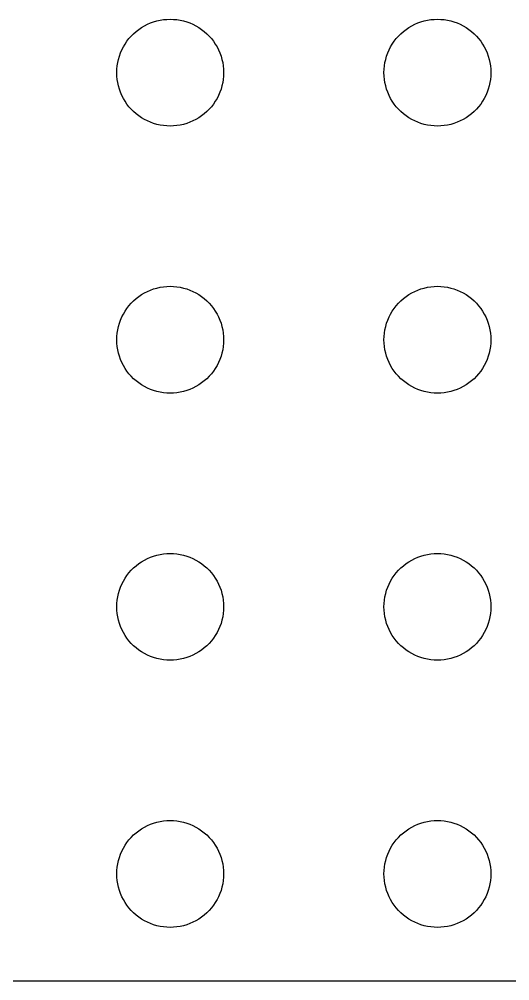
# Model space of a CAD drawing. Header units: metres. Extents: x -111 to 111, y -111 to 111.
# Drawn here: x -83.5 to -55.9, y -111 to -57 of the extents above; entities that cross this region are included whole.
import ezdxf

# ---------------------------------------------------------------- set-up
doc = ezdxf.new("R2010")
doc.units = ezdxf.units.M

msp = doc.modelspace()

# ---------------------------------------------------------------- linework, layer by layer
for p, q in [((-76.2773, -57.2855), (-76.1044, -57.2107)), ((-76.1044, -57.2107), (-75.927, -57.1468)), ((-75.927, -57.1468), (-75.7461, -57.0942)), ((-75.7461, -57.0942), (-75.5621, -57.0531)), ((-75.5621, -57.0531), (-75.376, -57.0237)), ((-75.376, -57.0237), (-75.1884, -57.0059)), ((-75.1884, -57.0059), (-75, -57)), ((-75, -57), (-74.8116, -57.0059)), ((-74.8116, -57.0059), (-74.624, -57.0237)), ((-74.624, -57.0237), (-74.4379, -57.0531)), ((-74.4379, -57.0531), (-74.2539, -57.0942)), ((-74.2539, -57.0942), (-74.073, -57.1468)), ((-74.073, -57.1468), (-73.8956, -57.2107)), ((-73.8956, -57.2107), (-73.7227, -57.2855)), ((-61.2773, -57.2855), (-61.1044, -57.2107)), ((-61.1044, -57.2107), (-60.927, -57.1468)), ((-60.927, -57.1468), (-60.7461, -57.0942)), ((-60.7461, -57.0942), (-60.5621, -57.0531)), ((-60.5621, -57.0531), (-60.376, -57.0237)), ((-60.376, -57.0237), (-60.1884, -57.0059)), ((-60.1884, -57.0059), (-60, -57)), ((-60, -57), (-59.8116, -57.0059)), ((-59.8116, -57.0059), (-59.624, -57.0237)), ((-59.624, -57.0237), (-59.4379, -57.0531)), ((-59.4379, -57.0531), (-59.2539, -57.0942)), ((-59.2539, -57.0942), (-59.0729, -57.1468)), ((-59.0729, -57.1468), (-58.8956, -57.2107)), ((-58.8956, -57.2107), (-58.7227, -57.2855)), ((-77.0536, -57.8131), (-76.9123, -57.6885)), ((-76.9123, -57.6885), (-76.7634, -57.5729)), ((-76.7634, -57.5729), (-76.6075, -57.467)), ((-76.6075, -57.467), (-76.4453, -57.3711)), ((-76.4453, -57.3711), (-76.2773, -57.2855)), ((-73.7227, -57.2855), (-73.5547, -57.3711)), ((-73.5547, -57.3711), (-73.3925, -57.467)), ((-73.3925, -57.467), (-73.2366, -57.5729)), ((-73.2366, -57.5729), (-73.0877, -57.6885)), ((-73.0877, -57.6885), (-72.9464, -57.8131)), ((-62.0536, -57.8131), (-61.9123, -57.6885)), ((-61.9123, -57.6885), (-61.7634, -57.5729)), ((-61.7634, -57.5729), (-61.6075, -57.467)), ((-61.6075, -57.467), (-61.4453, -57.3711)), ((-61.4453, -57.3711), (-61.2773, -57.2855)), ((-58.7227, -57.2855), (-58.5547, -57.3711)), ((-58.5547, -57.3711), (-58.3925, -57.467)), ((-58.3925, -57.467), (-58.2366, -57.5729)), ((-58.2366, -57.5729), (-58.0877, -57.6885)), ((-58.0877, -57.6885), (-57.9464, -57.8131)), ((-77.533, -58.3925), (-77.427, -58.2366)), ((-77.427, -58.2366), (-77.3115, -58.0877)), ((-77.3115, -58.0877), (-77.1869, -57.9464)), ((-77.1869, -57.9464), (-77.0536, -57.8131)), ((-72.9464, -57.8131), (-72.8131, -57.9464)), ((-72.8131, -57.9464), (-72.6885, -58.0877)), ((-72.6885, -58.0877), (-72.573, -58.2366)), ((-72.573, -58.2366), (-72.467, -58.3925)), ((-62.533, -58.3925), (-62.427, -58.2366)), ((-62.427, -58.2366), (-62.3115, -58.0877)), ((-62.3115, -58.0877), (-62.1869, -57.9464)), ((-62.1869, -57.9464), (-62.0536, -57.8131)), ((-57.9464, -57.8131), (-57.8131, -57.9464)), ((-57.8131, -57.9464), (-57.6885, -58.0877)), ((-57.6885, -58.0877), (-57.5729, -58.2366)), ((-57.5729, -58.2366), (-57.467, -58.3925)), ((-77.7893, -58.8956), (-77.7145, -58.7227)), ((-77.7145, -58.7227), (-77.6289, -58.5547)), ((-77.6289, -58.5547), (-77.533, -58.3925)), ((-72.467, -58.3925), (-72.3711, -58.5547)), ((-72.3711, -58.5547), (-72.2855, -58.7227)), ((-72.2855, -58.7227), (-72.2107, -58.8956)), ((-62.7893, -58.8956), (-62.7145, -58.7227)), ((-62.7145, -58.7227), (-62.6289, -58.5547)), ((-62.6289, -58.5547), (-62.533, -58.3925)), ((-57.467, -58.3925), (-57.3711, -58.5547)), ((-57.3711, -58.5547), (-57.2855, -58.7227)), ((-57.2855, -58.7227), (-57.2107, -58.8956)), ((-77.9469, -59.4379), (-77.9057, -59.2539)), ((-77.9057, -59.2539), (-77.8532, -59.0729)), ((-77.8532, -59.0729), (-77.7893, -58.8956)), ((-72.2107, -58.8956), (-72.1468, -59.0729)), ((-72.1468, -59.0729), (-72.0943, -59.2539)), ((-72.0943, -59.2539), (-72.0531, -59.4379)), ((-62.9469, -59.4379), (-62.9057, -59.2539)), ((-62.9057, -59.2539), (-62.8532, -59.0729)), ((-62.8532, -59.0729), (-62.7893, -58.8956)), ((-57.2107, -58.8956), (-57.1468, -59.0729)), ((-57.1468, -59.0729), (-57.0942, -59.2539)), ((-57.0942, -59.2539), (-57.0531, -59.4379)), ((-78, -60), (-77.9941, -59.8116)), ((-77.9941, -59.8116), (-77.9763, -59.624)), ((-77.9763, -59.624), (-77.9469, -59.4379)), ((-72.0531, -59.4379), (-72.0237, -59.624)), ((-72.0237, -59.624), (-72.0059, -59.8116)), ((-72.0059, -59.8116), (-72, -60)), ((-63, -60), (-62.9941, -59.8116)), ((-62.9941, -59.8116), (-62.9763, -59.624)), ((-62.9763, -59.624), (-62.9469, -59.4379)), ((-57.0531, -59.4379), (-57.0237, -59.624)), ((-57.0237, -59.624), (-57.0059, -59.8116)), ((-57.0059, -59.8116), (-57, -60)), ((-77.9941, -60.1884), (-78, -60)), ((-77.9763, -60.376), (-77.9941, -60.1884)), ((-77.9469, -60.5621), (-77.9763, -60.376)), ((-72.0237, -60.376), (-72.0531, -60.5621)), ((-72.0059, -60.1884), (-72.0237, -60.376)), ((-72, -60), (-72.0059, -60.1884)), ((-62.9941, -60.1884), (-63, -60)), ((-62.9763, -60.376), (-62.9941, -60.1884)), ((-62.9469, -60.5621), (-62.9763, -60.376)), ((-57.0237, -60.376), (-57.0531, -60.5621)), ((-57.0059, -60.1884), (-57.0237, -60.376)), ((-57, -60), (-57.0059, -60.1884)), ((-77.9057, -60.7461), (-77.9469, -60.5621)), ((-77.8532, -60.927), (-77.9057, -60.7461)), ((-77.7893, -61.1044), (-77.8532, -60.927)), ((-72.1468, -60.927), (-72.2107, -61.1044)), ((-72.0943, -60.7461), (-72.1468, -60.927)), ((-72.0531, -60.5621), (-72.0943, -60.7461)), ((-62.9057, -60.7461), (-62.9469, -60.5621)), ((-62.8532, -60.927), (-62.9057, -60.7461)), ((-62.7893, -61.1044), (-62.8532, -60.927)), ((-57.1468, -60.927), (-57.2107, -61.1044)), ((-57.0942, -60.7461), (-57.1468, -60.927)), ((-57.0531, -60.5621), (-57.0942, -60.7461)), ((-77.7145, -61.2773), (-77.7893, -61.1044)), ((-77.6289, -61.4453), (-77.7145, -61.2773)), ((-77.533, -61.6075), (-77.6289, -61.4453)), ((-72.3711, -61.4453), (-72.467, -61.6075)), ((-72.2855, -61.2773), (-72.3711, -61.4453)), ((-72.2107, -61.1044), (-72.2855, -61.2773)), ((-62.7145, -61.2773), (-62.7893, -61.1044)), ((-62.6289, -61.4453), (-62.7145, -61.2773)), ((-62.533, -61.6075), (-62.6289, -61.4453)), ((-57.3711, -61.4453), (-57.467, -61.6075)), ((-57.2855, -61.2773), (-57.3711, -61.4453)), ((-57.2107, -61.1044), (-57.2855, -61.2773)), ((-77.427, -61.7634), (-77.533, -61.6075)), ((-77.3115, -61.9123), (-77.427, -61.7634)), ((-77.1869, -62.0536), (-77.3115, -61.9123)), ((-77.0536, -62.1869), (-77.1869, -62.0536)), ((-72.8131, -62.0536), (-72.9464, -62.1869)), ((-72.6885, -61.9123), (-72.8131, -62.0536)), ((-72.573, -61.7634), (-72.6885, -61.9123)), ((-72.467, -61.6075), (-72.573, -61.7634)), ((-62.427, -61.7634), (-62.533, -61.6075)), ((-62.3115, -61.9123), (-62.427, -61.7634)), ((-62.1869, -62.0536), (-62.3115, -61.9123)), ((-62.0536, -62.1869), (-62.1869, -62.0536)), ((-57.8131, -62.0536), (-57.9464, -62.1869)), ((-57.6885, -61.9123), (-57.8131, -62.0536)), ((-57.5729, -61.7634), (-57.6885, -61.9123)), ((-57.467, -61.6075), (-57.5729, -61.7634)), ((-76.9123, -62.3115), (-77.0536, -62.1869)), ((-76.7634, -62.427), (-76.9123, -62.3115)), ((-76.6075, -62.533), (-76.7634, -62.427)), ((-76.4453, -62.6289), (-76.6075, -62.533)), ((-76.2773, -62.7145), (-76.4453, -62.6289)), ((-73.5547, -62.6289), (-73.7227, -62.7145)), ((-73.3925, -62.533), (-73.5547, -62.6289)), ((-73.2366, -62.427), (-73.3925, -62.533)), ((-73.0877, -62.3115), (-73.2366, -62.427)), ((-72.9464, -62.1869), (-73.0877, -62.3115)), ((-61.9123, -62.3115), (-62.0536, -62.1869)), ((-61.7634, -62.427), (-61.9123, -62.3115)), ((-61.6075, -62.533), (-61.7634, -62.427)), ((-61.4453, -62.6289), (-61.6075, -62.533)), ((-61.2773, -62.7145), (-61.4453, -62.6289)), ((-58.5547, -62.6289), (-58.7227, -62.7145)), ((-58.3925, -62.533), (-58.5547, -62.6289)), ((-58.2366, -62.427), (-58.3925, -62.533)), ((-58.0877, -62.3115), (-58.2366, -62.427)), ((-57.9464, -62.1869), (-58.0877, -62.3115)), ((-76.1044, -62.7893), (-76.2773, -62.7145)), ((-75.927, -62.8532), (-76.1044, -62.7893)), ((-75.7461, -62.9057), (-75.927, -62.8532)), ((-75.5621, -62.9469), (-75.7461, -62.9057)), ((-75.376, -62.9763), (-75.5621, -62.9469)), ((-75.1884, -62.9941), (-75.376, -62.9763)), ((-75, -63), (-75.1884, -62.9941)), ((-74.8116, -62.9941), (-75, -63)), ((-74.624, -62.9763), (-74.8116, -62.9941)), ((-74.4379, -62.9469), (-74.624, -62.9763)), ((-74.2539, -62.9057), (-74.4379, -62.9469)), ((-74.073, -62.8532), (-74.2539, -62.9057)), ((-73.8956, -62.7893), (-74.073, -62.8532)), ((-73.7227, -62.7145), (-73.8956, -62.7893)), ((-61.1044, -62.7893), (-61.2773, -62.7145)), ((-60.927, -62.8532), (-61.1044, -62.7893)), ((-60.7461, -62.9057), (-60.927, -62.8532)), ((-60.5621, -62.9469), (-60.7461, -62.9057)), ((-60.376, -62.9763), (-60.5621, -62.9469)), ((-60.1884, -62.9941), (-60.376, -62.9763)), ((-60, -63), (-60.1884, -62.9941)), ((-59.8116, -62.9941), (-60, -63)), ((-59.624, -62.9763), (-59.8116, -62.9941)), ((-59.4379, -62.9469), (-59.624, -62.9763)), ((-59.2539, -62.9057), (-59.4379, -62.9469)), ((-59.0729, -62.8532), (-59.2539, -62.9057)), ((-58.8956, -62.7893), (-59.0729, -62.8532)), ((-58.7227, -62.7145), (-58.8956, -62.7893)), ((-76.4453, -72.3711), (-76.2773, -72.2855)), ((-76.2773, -72.2855), (-76.1044, -72.2107)), ((-76.1044, -72.2107), (-75.927, -72.1468)), ((-75.927, -72.1468), (-75.7461, -72.0943)), ((-75.7461, -72.0943), (-75.5621, -72.0531)), ((-75.5621, -72.0531), (-75.376, -72.0237)), ((-75.376, -72.0237), (-75.1884, -72.0059)), ((-75.1884, -72.0059), (-75, -72)), ((-75, -72), (-74.8116, -72.0059)), ((-74.8116, -72.0059), (-74.624, -72.0237)), ((-74.624, -72.0237), (-74.4379, -72.0531)), ((-74.4379, -72.0531), (-74.2539, -72.0943)), ((-74.2539, -72.0943), (-74.073, -72.1468)), ((-74.073, -72.1468), (-73.8956, -72.2107)), ((-73.8956, -72.2107), (-73.7227, -72.2855)), ((-73.7227, -72.2855), (-73.5547, -72.3711)), ((-61.4453, -72.3711), (-61.2773, -72.2855)), ((-61.2773, -72.2855), (-61.1044, -72.2107)), ((-61.1044, -72.2107), (-60.927, -72.1468)), ((-60.927, -72.1468), (-60.7461, -72.0943)), ((-60.7461, -72.0943), (-60.5621, -72.0531)), ((-60.5621, -72.0531), (-60.376, -72.0237)), ((-60.376, -72.0237), (-60.1884, -72.0059)), ((-60.1884, -72.0059), (-60, -72)), ((-60, -72), (-59.8116, -72.0059)), ((-59.8116, -72.0059), (-59.624, -72.0237)), ((-59.624, -72.0237), (-59.4379, -72.0531)), ((-59.4379, -72.0531), (-59.2539, -72.0943)), ((-59.2539, -72.0943), (-59.0729, -72.1468)), ((-59.0729, -72.1468), (-58.8956, -72.2107)), ((-58.8956, -72.2107), (-58.7227, -72.2855)), ((-58.7227, -72.2855), (-58.5547, -72.3711)), ((-77.1869, -72.9464), (-77.0536, -72.8131)), ((-77.0536, -72.8131), (-76.9123, -72.6885)), ((-76.9123, -72.6885), (-76.7634, -72.573)), ((-76.7634, -72.573), (-76.6075, -72.467)), ((-76.6075, -72.467), (-76.4453, -72.3711)), ((-73.5547, -72.3711), (-73.3925, -72.467)), ((-73.3925, -72.467), (-73.2366, -72.573)), ((-73.2366, -72.573), (-73.0877, -72.6885)), ((-73.0877, -72.6885), (-72.9464, -72.8131)), ((-72.9464, -72.8131), (-72.8131, -72.9464)), ((-62.1869, -72.9464), (-62.0536, -72.8131)), ((-62.0536, -72.8131), (-61.9123, -72.6885)), ((-61.9123, -72.6885), (-61.7634, -72.573)), ((-61.7634, -72.573), (-61.6075, -72.467)), ((-61.6075, -72.467), (-61.4453, -72.3711)), ((-58.5547, -72.3711), (-58.3925, -72.467)), ((-58.3925, -72.467), (-58.2366, -72.573)), ((-58.2366, -72.573), (-58.0877, -72.6885)), ((-58.0877, -72.6885), (-57.9464, -72.8131)), ((-57.9464, -72.8131), (-57.8131, -72.9464)), ((-77.6289, -73.5547), (-77.533, -73.3925)), ((-77.533, -73.3925), (-77.427, -73.2366)), ((-77.427, -73.2366), (-77.3115, -73.0877)), ((-77.3115, -73.0877), (-77.1869, -72.9464)), ((-72.8131, -72.9464), (-72.6885, -73.0877)), ((-72.6885, -73.0877), (-72.573, -73.2366)), ((-72.573, -73.2366), (-72.467, -73.3925)), ((-72.467, -73.3925), (-72.3711, -73.5547)), ((-62.6289, -73.5547), (-62.533, -73.3925)), ((-62.533, -73.3925), (-62.427, -73.2366)), ((-62.427, -73.2366), (-62.3115, -73.0877)), ((-62.3115, -73.0877), (-62.1869, -72.9464)), ((-57.8131, -72.9464), (-57.6885, -73.0877)), ((-57.6885, -73.0877), (-57.5729, -73.2366)), ((-57.5729, -73.2366), (-57.467, -73.3925)), ((-57.467, -73.3925), (-57.3711, -73.5547)), ((-77.8532, -74.073), (-77.7893, -73.8956)), ((-77.7893, -73.8956), (-77.7145, -73.7227)), ((-77.7145, -73.7227), (-77.6289, -73.5547)), ((-72.3711, -73.5547), (-72.2855, -73.7227)), ((-72.2855, -73.7227), (-72.2107, -73.8956)), ((-72.2107, -73.8956), (-72.1468, -74.073)), ((-62.8532, -74.073), (-62.7893, -73.8956)), ((-62.7893, -73.8956), (-62.7145, -73.7227)), ((-62.7145, -73.7227), (-62.6289, -73.5547)), ((-57.3711, -73.5547), (-57.2855, -73.7227)), ((-57.2855, -73.7227), (-57.2107, -73.8956)), ((-57.2107, -73.8956), (-57.1468, -74.073)), ((-77.9763, -74.624), (-77.9469, -74.4379)), ((-77.9469, -74.4379), (-77.9057, -74.2539)), ((-77.9057, -74.2539), (-77.8532, -74.073)), ((-72.1468, -74.073), (-72.0943, -74.2539)), ((-72.0943, -74.2539), (-72.0531, -74.4379)), ((-72.0531, -74.4379), (-72.0237, -74.624)), ((-62.9763, -74.624), (-62.9469, -74.4379)), ((-62.9469, -74.4379), (-62.9057, -74.2539)), ((-62.9057, -74.2539), (-62.8532, -74.073)), ((-57.1468, -74.073), (-57.0942, -74.2539)), ((-57.0942, -74.2539), (-57.0531, -74.4379)), ((-57.0531, -74.4379), (-57.0237, -74.624)), ((-78, -75), (-77.9941, -74.8116)), ((-77.9941, -75.1884), (-78, -75)), ((-77.9941, -74.8116), (-77.9763, -74.624)), ((-72.0237, -74.624), (-72.0059, -74.8116)), ((-72.0059, -74.8116), (-72, -75)), ((-72, -75), (-72.0059, -75.1884)), ((-63, -75), (-62.9941, -74.8116)), ((-62.9941, -75.1884), (-63, -75)), ((-62.9941, -74.8116), (-62.9763, -74.624)), ((-57.0237, -74.624), (-57.0059, -74.8116)), ((-57.0059, -74.8116), (-57, -75)), ((-57, -75), (-57.0059, -75.1884)), ((-77.9763, -75.376), (-77.9941, -75.1884)), ((-77.9469, -75.5621), (-77.9763, -75.376)), ((-77.9057, -75.7461), (-77.9469, -75.5621)), ((-72.0531, -75.5621), (-72.0943, -75.7461)), ((-72.0237, -75.376), (-72.0531, -75.5621)), ((-72.0059, -75.1884), (-72.0237, -75.376)), ((-62.9763, -75.376), (-62.9941, -75.1884)), ((-62.9469, -75.5621), (-62.9763, -75.376)), ((-62.9057, -75.7461), (-62.9469, -75.5621)), ((-57.0531, -75.5621), (-57.0942, -75.7461)), ((-57.0237, -75.376), (-57.0531, -75.5621)), ((-57.0059, -75.1884), (-57.0237, -75.376)), ((-77.8532, -75.927), (-77.9057, -75.7461)), ((-77.7893, -76.1044), (-77.8532, -75.927)), ((-77.7145, -76.2773), (-77.7893, -76.1044)), ((-72.2107, -76.1044), (-72.2855, -76.2773)), ((-72.1468, -75.927), (-72.2107, -76.1044)), ((-72.0943, -75.7461), (-72.1468, -75.927)), ((-62.8532, -75.927), (-62.9057, -75.7461)), ((-62.7893, -76.1044), (-62.8532, -75.927)), ((-62.7145, -76.2773), (-62.7893, -76.1044)), ((-57.2107, -76.1044), (-57.2855, -76.2773)), ((-57.1468, -75.927), (-57.2107, -76.1044)), ((-57.0942, -75.7461), (-57.1468, -75.927)), ((-77.6289, -76.4453), (-77.7145, -76.2773)), ((-77.533, -76.6075), (-77.6289, -76.4453)), ((-77.427, -76.7634), (-77.533, -76.6075)), ((-72.467, -76.6075), (-72.573, -76.7634)), ((-72.3711, -76.4453), (-72.467, -76.6075)), ((-72.2855, -76.2773), (-72.3711, -76.4453)), ((-62.6289, -76.4453), (-62.7145, -76.2773)), ((-62.533, -76.6075), (-62.6289, -76.4453)), ((-62.427, -76.7634), (-62.533, -76.6075)), ((-57.467, -76.6075), (-57.5729, -76.7634)), ((-57.3711, -76.4453), (-57.467, -76.6075)), ((-57.2855, -76.2773), (-57.3711, -76.4453)), ((-77.3115, -76.9123), (-77.427, -76.7634)), ((-77.1869, -77.0536), (-77.3115, -76.9123)), ((-77.0536, -77.1869), (-77.1869, -77.0536)), ((-76.9123, -77.3115), (-77.0536, -77.1869)), ((-72.9464, -77.1869), (-73.0877, -77.3115)), ((-72.8131, -77.0536), (-72.9464, -77.1869)), ((-72.6885, -76.9123), (-72.8131, -77.0536)), ((-72.573, -76.7634), (-72.6885, -76.9123)), ((-62.3115, -76.9123), (-62.427, -76.7634)), ((-62.1869, -77.0536), (-62.3115, -76.9123)), ((-62.0536, -77.1869), (-62.1869, -77.0536)), ((-61.9123, -77.3115), (-62.0536, -77.1869)), ((-57.9464, -77.1869), (-58.0877, -77.3115)), ((-57.8131, -77.0536), (-57.9464, -77.1869)), ((-57.6885, -76.9123), (-57.8131, -77.0536)), ((-57.5729, -76.7634), (-57.6885, -76.9123)), ((-76.7634, -77.427), (-76.9123, -77.3115)), ((-76.6075, -77.533), (-76.7634, -77.427)), ((-76.4453, -77.6289), (-76.6075, -77.533)), ((-76.2773, -77.7145), (-76.4453, -77.6289)), ((-76.1044, -77.7893), (-76.2773, -77.7145)), ((-73.7227, -77.7145), (-73.8956, -77.7893)), ((-73.5547, -77.6289), (-73.7227, -77.7145)), ((-73.3925, -77.533), (-73.5547, -77.6289)), ((-73.2366, -77.427), (-73.3925, -77.533)), ((-73.0877, -77.3115), (-73.2366, -77.427)), ((-61.7634, -77.427), (-61.9123, -77.3115)), ((-61.6075, -77.533), (-61.7634, -77.427)), ((-61.4453, -77.6289), (-61.6075, -77.533)), ((-61.2773, -77.7145), (-61.4453, -77.6289)), ((-61.1044, -77.7893), (-61.2773, -77.7145)), ((-58.7227, -77.7145), (-58.8956, -77.7893)), ((-58.5547, -77.6289), (-58.7227, -77.7145)), ((-58.3925, -77.533), (-58.5547, -77.6289)), ((-58.2366, -77.427), (-58.3925, -77.533)), ((-58.0877, -77.3115), (-58.2366, -77.427)), ((-75.927, -77.8532), (-76.1044, -77.7893)), ((-75.7461, -77.9057), (-75.927, -77.8532)), ((-75.5621, -77.9469), (-75.7461, -77.9057)), ((-75.376, -77.9763), (-75.5621, -77.9469)), ((-75.1884, -77.9941), (-75.376, -77.9763)), ((-75, -78), (-75.1884, -77.9941)), ((-74.8116, -77.9941), (-75, -78)), ((-74.624, -77.9763), (-74.8116, -77.9941)), ((-74.4379, -77.9469), (-74.624, -77.9763)), ((-74.2539, -77.9057), (-74.4379, -77.9469)), ((-74.073, -77.8532), (-74.2539, -77.9057)), ((-73.8956, -77.7893), (-74.073, -77.8532)), ((-60.927, -77.8532), (-61.1044, -77.7893)), ((-60.7461, -77.9057), (-60.927, -77.8532)), ((-60.5621, -77.9469), (-60.7461, -77.9057)), ((-60.376, -77.9763), (-60.5621, -77.9469)), ((-60.1884, -77.9941), (-60.376, -77.9763)), ((-60, -78), (-60.1884, -77.9941)), ((-59.8116, -77.9941), (-60, -78)), ((-59.624, -77.9763), (-59.8116, -77.9941)), ((-59.4379, -77.9469), (-59.624, -77.9763)), ((-59.2539, -77.9057), (-59.4379, -77.9469)), ((-59.0729, -77.8532), (-59.2539, -77.9057)), ((-58.8956, -77.7893), (-59.0729, -77.8532)), ((-76.7634, -87.573), (-76.6075, -87.467)), ((-76.6075, -87.467), (-76.4453, -87.3711)), ((-76.4453, -87.3711), (-76.2773, -87.2855)), ((-76.2773, -87.2855), (-76.1044, -87.2107)), ((-76.1044, -87.2107), (-75.927, -87.1468)), ((-75.927, -87.1468), (-75.7461, -87.0943)), ((-75.7461, -87.0943), (-75.5621, -87.0531)), ((-75.5621, -87.0531), (-75.376, -87.0237)), ((-75.376, -87.0237), (-75.1884, -87.0059)), ((-75.1884, -87.0059), (-75, -87)), ((-75, -87), (-74.8116, -87.0059)), ((-74.8116, -87.0059), (-74.624, -87.0237)), ((-74.624, -87.0237), (-74.4379, -87.0531)), ((-74.4379, -87.0531), (-74.2539, -87.0943)), ((-74.2539, -87.0943), (-74.073, -87.1468)), ((-74.073, -87.1468), (-73.8956, -87.2107)), ((-73.8956, -87.2107), (-73.7227, -87.2855)), ((-73.7227, -87.2855), (-73.5547, -87.3711)), ((-73.5547, -87.3711), (-73.3925, -87.467)), ((-73.3925, -87.467), (-73.2366, -87.573)), ((-61.7634, -87.573), (-61.6075, -87.467)), ((-61.6075, -87.467), (-61.4453, -87.3711)), ((-61.4453, -87.3711), (-61.2773, -87.2855)), ((-61.2773, -87.2855), (-61.1044, -87.2107)), ((-61.1044, -87.2107), (-60.927, -87.1468)), ((-60.927, -87.1468), (-60.7461, -87.0943)), ((-60.7461, -87.0943), (-60.5621, -87.0531)), ((-60.5621, -87.0531), (-60.376, -87.0237)), ((-60.376, -87.0237), (-60.1884, -87.0059)), ((-60.1884, -87.0059), (-60, -87)), ((-60, -87), (-59.8116, -87.0059)), ((-59.8116, -87.0059), (-59.624, -87.0237)), ((-59.624, -87.0237), (-59.4379, -87.0531)), ((-59.4379, -87.0531), (-59.2539, -87.0943)), ((-59.2539, -87.0943), (-59.0729, -87.1468)), ((-59.0729, -87.1468), (-58.8956, -87.2107)), ((-58.8956, -87.2107), (-58.7227, -87.2855)), ((-58.7227, -87.2855), (-58.5547, -87.3711)), ((-58.5547, -87.3711), (-58.3925, -87.467)), ((-58.3925, -87.467), (-58.2366, -87.573)), ((-77.3115, -88.0877), (-77.1869, -87.9464)), ((-77.1869, -87.9464), (-77.0536, -87.8131)), ((-77.0536, -87.8131), (-76.9123, -87.6885)), ((-76.9123, -87.6885), (-76.7634, -87.573)), ((-73.2366, -87.573), (-73.0877, -87.6885)), ((-73.0877, -87.6885), (-72.9464, -87.8131)), ((-72.9464, -87.8131), (-72.8131, -87.9464)), ((-72.8131, -87.9464), (-72.6885, -88.0877)), ((-62.3115, -88.0877), (-62.1869, -87.9464)), ((-62.1869, -87.9464), (-62.0536, -87.8131)), ((-62.0536, -87.8131), (-61.9123, -87.6885)), ((-61.9123, -87.6885), (-61.7634, -87.573)), ((-58.2366, -87.573), (-58.0877, -87.6885)), ((-58.0877, -87.6885), (-57.9464, -87.8131)), ((-57.9464, -87.8131), (-57.8131, -87.9464)), ((-57.8131, -87.9464), (-57.6885, -88.0877)), ((-77.7145, -88.7227), (-77.6289, -88.5547)), ((-77.6289, -88.5547), (-77.533, -88.3925)), ((-77.533, -88.3925), (-77.427, -88.2366)), ((-77.427, -88.2366), (-77.3115, -88.0877)), ((-72.6885, -88.0877), (-72.573, -88.2366)), ((-72.573, -88.2366), (-72.467, -88.3925)), ((-72.467, -88.3925), (-72.3711, -88.5547)), ((-72.3711, -88.5547), (-72.2855, -88.7227)), ((-62.7145, -88.7227), (-62.6289, -88.5547)), ((-62.6289, -88.5547), (-62.533, -88.3925)), ((-62.533, -88.3925), (-62.427, -88.2366)), ((-62.427, -88.2366), (-62.3115, -88.0877)), ((-57.6885, -88.0877), (-57.5729, -88.2366)), ((-57.5729, -88.2366), (-57.467, -88.3925)), ((-57.467, -88.3925), (-57.3711, -88.5547)), ((-57.3711, -88.5547), (-57.2855, -88.7227)), ((-77.9057, -89.2539), (-77.8532, -89.073)), ((-77.8532, -89.073), (-77.7893, -88.8956)), ((-77.7893, -88.8956), (-77.7145, -88.7227)), ((-72.2855, -88.7227), (-72.2107, -88.8956)), ((-72.2107, -88.8956), (-72.1468, -89.073)), ((-72.1468, -89.073), (-72.0943, -89.2539)), ((-62.9057, -89.2539), (-62.8532, -89.073)), ((-62.8532, -89.073), (-62.7893, -88.8956)), ((-62.7893, -88.8956), (-62.7145, -88.7227)), ((-57.2855, -88.7227), (-57.2107, -88.8956)), ((-57.2107, -88.8956), (-57.1468, -89.073)), ((-57.1468, -89.073), (-57.0942, -89.2539)), ((-77.9941, -89.8116), (-77.9763, -89.624)), ((-77.9763, -89.624), (-77.9469, -89.4379)), ((-77.9469, -89.4379), (-77.9057, -89.2539)), ((-72.0943, -89.2539), (-72.0531, -89.4379)), ((-72.0531, -89.4379), (-72.0237, -89.624)), ((-72.0237, -89.624), (-72.0059, -89.8116)), ((-62.9941, -89.8116), (-62.9763, -89.624)), ((-62.9763, -89.624), (-62.9469, -89.4379)), ((-62.9469, -89.4379), (-62.9057, -89.2539)), ((-57.0942, -89.2539), (-57.0531, -89.4379)), ((-57.0531, -89.4379), (-57.0237, -89.624)), ((-57.0237, -89.624), (-57.0059, -89.8116)), ((-78, -90), (-77.9941, -89.8116)), ((-77.9941, -90.1884), (-78, -90)), ((-72.0059, -89.8116), (-72, -90)), ((-72, -90), (-72.0059, -90.1884)), ((-63, -90), (-62.9941, -89.8116)), ((-62.9941, -90.1884), (-63, -90)), ((-57.0059, -89.8116), (-57, -90)), ((-57, -90), (-57.0059, -90.1884)), ((-77.9763, -90.376), (-77.9941, -90.1884)), ((-77.9469, -90.5621), (-77.9763, -90.376)), ((-77.9057, -90.7461), (-77.9469, -90.5621)), ((-72.0531, -90.5621), (-72.0943, -90.7461)), ((-72.0237, -90.376), (-72.0531, -90.5621)), ((-72.0059, -90.1884), (-72.0237, -90.376)), ((-62.9763, -90.376), (-62.9941, -90.1884)), ((-62.9469, -90.5621), (-62.9763, -90.376)), ((-62.9057, -90.7461), (-62.9469, -90.5621)), ((-57.0531, -90.5621), (-57.0942, -90.7461)), ((-57.0237, -90.376), (-57.0531, -90.5621)), ((-57.0059, -90.1884), (-57.0237, -90.376)), ((-77.8532, -90.927), (-77.9057, -90.7461)), ((-77.7893, -91.1044), (-77.8532, -90.927)), ((-77.7145, -91.2773), (-77.7893, -91.1044)), ((-72.2107, -91.1044), (-72.2855, -91.2773)), ((-72.1468, -90.927), (-72.2107, -91.1044)), ((-72.0943, -90.7461), (-72.1468, -90.927)), ((-62.8532, -90.927), (-62.9057, -90.7461)), ((-62.7893, -91.1044), (-62.8532, -90.927)), ((-62.7145, -91.2773), (-62.7893, -91.1044)), ((-57.2107, -91.1044), (-57.2855, -91.2773)), ((-57.1468, -90.927), (-57.2107, -91.1044)), ((-57.0942, -90.7461), (-57.1468, -90.927)), ((-77.6289, -91.4453), (-77.7145, -91.2773)), ((-77.533, -91.6075), (-77.6289, -91.4453)), ((-77.427, -91.7634), (-77.533, -91.6075)), ((-77.3115, -91.9123), (-77.427, -91.7634)), ((-72.573, -91.7634), (-72.6885, -91.9123)), ((-72.467, -91.6075), (-72.573, -91.7634)), ((-72.3711, -91.4453), (-72.467, -91.6075)), ((-72.2855, -91.2773), (-72.3711, -91.4453)), ((-62.6289, -91.4453), (-62.7145, -91.2773)), ((-62.533, -91.6075), (-62.6289, -91.4453)), ((-62.427, -91.7634), (-62.533, -91.6075)), ((-62.3115, -91.9123), (-62.427, -91.7634)), ((-57.5729, -91.7634), (-57.6885, -91.9123)), ((-57.467, -91.6075), (-57.5729, -91.7634)), ((-57.3711, -91.4453), (-57.467, -91.6075)), ((-57.2855, -91.2773), (-57.3711, -91.4453)), ((-77.1869, -92.0536), (-77.3115, -91.9123)), ((-77.0536, -92.1869), (-77.1869, -92.0536)), ((-76.9123, -92.3115), (-77.0536, -92.1869)), ((-76.7634, -92.427), (-76.9123, -92.3115)), ((-73.0877, -92.3115), (-73.2366, -92.427)), ((-72.9464, -92.1869), (-73.0877, -92.3115)), ((-72.8131, -92.0536), (-72.9464, -92.1869)), ((-72.6885, -91.9123), (-72.8131, -92.0536)), ((-62.1869, -92.0536), (-62.3115, -91.9123)), ((-62.0536, -92.1869), (-62.1869, -92.0536)), ((-61.9123, -92.3115), (-62.0536, -92.1869)), ((-61.7634, -92.427), (-61.9123, -92.3115)), ((-58.0877, -92.3115), (-58.2366, -92.427)), ((-57.9464, -92.1869), (-58.0877, -92.3115)), ((-57.8131, -92.0536), (-57.9464, -92.1869)), ((-57.6885, -91.9123), (-57.8131, -92.0536)), ((-76.6075, -92.533), (-76.7634, -92.427)), ((-76.4453, -92.6289), (-76.6075, -92.533)), ((-76.2773, -92.7145), (-76.4453, -92.6289)), ((-76.1044, -92.7893), (-76.2773, -92.7145)), ((-75.927, -92.8532), (-76.1044, -92.7893)), ((-75.7461, -92.9057), (-75.927, -92.8532)), ((-74.073, -92.8532), (-74.2539, -92.9057)), ((-73.8956, -92.7893), (-74.073, -92.8532)), ((-73.7227, -92.7145), (-73.8956, -92.7893)), ((-73.5547, -92.6289), (-73.7227, -92.7145)), ((-73.3925, -92.533), (-73.5547, -92.6289)), ((-73.2366, -92.427), (-73.3925, -92.533)), ((-61.6075, -92.533), (-61.7634, -92.427)), ((-61.4453, -92.6289), (-61.6075, -92.533)), ((-61.2773, -92.7145), (-61.4453, -92.6289)), ((-61.1044, -92.7893), (-61.2773, -92.7145)), ((-60.927, -92.8532), (-61.1044, -92.7893)), ((-60.7461, -92.9057), (-60.927, -92.8532)), ((-59.0729, -92.8532), (-59.2539, -92.9057)), ((-58.8956, -92.7893), (-59.0729, -92.8532)), ((-58.7227, -92.7145), (-58.8956, -92.7893)), ((-58.5547, -92.6289), (-58.7227, -92.7145)), ((-58.3925, -92.533), (-58.5547, -92.6289)), ((-58.2366, -92.427), (-58.3925, -92.533)), ((-75.5621, -92.9469), (-75.7461, -92.9057)), ((-75.376, -92.9763), (-75.5621, -92.9469)), ((-75.1884, -92.9941), (-75.376, -92.9763)), ((-75, -93), (-75.1884, -92.9941)), ((-74.8116, -92.9941), (-75, -93)), ((-74.624, -92.9763), (-74.8116, -92.9941)), ((-74.4379, -92.9469), (-74.624, -92.9763)), ((-74.2539, -92.9057), (-74.4379, -92.9469)), ((-60.5621, -92.9469), (-60.7461, -92.9057)), ((-60.376, -92.9763), (-60.5621, -92.9469)), ((-60.1884, -92.9941), (-60.376, -92.9763)), ((-60, -93), (-60.1884, -92.9941)), ((-59.8116, -92.9941), (-60, -93)), ((-59.624, -92.9763), (-59.8116, -92.9941)), ((-59.4379, -92.9469), (-59.624, -92.9763)), ((-59.2539, -92.9057), (-59.4379, -92.9469)), ((-75.7461, -102.094), (-75.5621, -102.053)), ((-75.5621, -102.053), (-75.376, -102.024)), ((-75.376, -102.024), (-75.1884, -102.006)), ((-75.1884, -102.006), (-75, -102)), ((-75, -102), (-74.8116, -102.006)), ((-74.8116, -102.006), (-74.624, -102.024)), ((-74.624, -102.024), (-74.4379, -102.053)), ((-74.4379, -102.053), (-74.2539, -102.094)), ((-60.7461, -102.094), (-60.5621, -102.053)), ((-60.5621, -102.053), (-60.376, -102.024)), ((-60.376, -102.024), (-60.1884, -102.006)), ((-60.1884, -102.006), (-60, -102)), ((-60, -102), (-59.8116, -102.006)), ((-59.8116, -102.006), (-59.624, -102.024)), ((-59.624, -102.024), (-59.4379, -102.053)), ((-59.4379, -102.053), (-59.2539, -102.094)), ((-76.9123, -102.688), (-76.7634, -102.573)), ((-76.7634, -102.573), (-76.6075, -102.467)), ((-76.6075, -102.467), (-76.4453, -102.371)), ((-76.4453, -102.371), (-76.2773, -102.286)), ((-76.2773, -102.286), (-76.1044, -102.211)), ((-76.1044, -102.211), (-75.927, -102.147)), ((-75.927, -102.147), (-75.7461, -102.094)), ((-74.2539, -102.094), (-74.073, -102.147)), ((-74.073, -102.147), (-73.8956, -102.211)), ((-73.8956, -102.211), (-73.7227, -102.286)), ((-73.7227, -102.286), (-73.5547, -102.371)), ((-73.5547, -102.371), (-73.3925, -102.467)), ((-73.3925, -102.467), (-73.2366, -102.573)), ((-73.2366, -102.573), (-73.0877, -102.688)), ((-61.9123, -102.688), (-61.7634, -102.573)), ((-61.7634, -102.573), (-61.6075, -102.467)), ((-61.6075, -102.467), (-61.4453, -102.371)), ((-61.4453, -102.371), (-61.2773, -102.286)), ((-61.2773, -102.286), (-61.1044, -102.211)), ((-61.1044, -102.211), (-60.927, -102.147)), ((-60.927, -102.147), (-60.7461, -102.094)), ((-59.2539, -102.094), (-59.0729, -102.147)), ((-59.0729, -102.147), (-58.8956, -102.211)), ((-58.8956, -102.211), (-58.7227, -102.286)), ((-58.7227, -102.286), (-58.5547, -102.371)), ((-58.5547, -102.371), (-58.3925, -102.467)), ((-58.3925, -102.467), (-58.2366, -102.573)), ((-58.2366, -102.573), (-58.0877, -102.688)), ((-77.427, -103.237), (-77.3115, -103.088)), ((-77.3115, -103.088), (-77.1869, -102.946)), ((-77.1869, -102.946), (-77.0536, -102.813)), ((-77.0536, -102.813), (-76.9123, -102.688)), ((-73.0877, -102.688), (-72.9464, -102.813)), ((-72.9464, -102.813), (-72.8131, -102.946)), ((-72.8131, -102.946), (-72.6885, -103.088)), ((-72.6885, -103.088), (-72.573, -103.237)), ((-62.427, -103.237), (-62.3115, -103.088)), ((-62.3115, -103.088), (-62.1869, -102.946)), ((-62.1869, -102.946), (-62.0536, -102.813)), ((-62.0536, -102.813), (-61.9123, -102.688)), ((-58.0877, -102.688), (-57.9464, -102.813)), ((-57.9464, -102.813), (-57.8131, -102.946)), ((-57.8131, -102.946), (-57.6885, -103.088)), ((-57.6885, -103.088), (-57.5729, -103.237)), ((-77.7145, -103.723), (-77.6289, -103.555)), ((-77.6289, -103.555), (-77.533, -103.393)), ((-77.533, -103.393), (-77.427, -103.237)), ((-72.573, -103.237), (-72.467, -103.393)), ((-72.467, -103.393), (-72.3711, -103.555)), ((-72.3711, -103.555), (-72.2855, -103.723)), ((-62.7145, -103.723), (-62.6289, -103.555)), ((-62.6289, -103.555), (-62.533, -103.393)), ((-62.533, -103.393), (-62.427, -103.237)), ((-57.5729, -103.237), (-57.467, -103.393)), ((-57.467, -103.393), (-57.3711, -103.555)), ((-57.3711, -103.555), (-57.2855, -103.723)), ((-77.9057, -104.254), (-77.8532, -104.073)), ((-77.8532, -104.073), (-77.7893, -103.896)), ((-77.7893, -103.896), (-77.7145, -103.723)), ((-72.2855, -103.723), (-72.2107, -103.896)), ((-72.2107, -103.896), (-72.1468, -104.073)), ((-72.1468, -104.073), (-72.0943, -104.254)), ((-62.9057, -104.254), (-62.8532, -104.073)), ((-62.8532, -104.073), (-62.7893, -103.896)), ((-62.7893, -103.896), (-62.7145, -103.723)), ((-57.2855, -103.723), (-57.2107, -103.896)), ((-57.2107, -103.896), (-57.1468, -104.073)), ((-57.1468, -104.073), (-57.0942, -104.254)), ((-77.9941, -104.812), (-77.9763, -104.624)), ((-77.9763, -104.624), (-77.9469, -104.438)), ((-77.9469, -104.438), (-77.9057, -104.254)), ((-72.0943, -104.254), (-72.0531, -104.438)), ((-72.0531, -104.438), (-72.0237, -104.624)), ((-72.0237, -104.624), (-72.0059, -104.812)), ((-62.9941, -104.812), (-62.9763, -104.624)), ((-62.9763, -104.624), (-62.9469, -104.438)), ((-62.9469, -104.438), (-62.9057, -104.254)), ((-57.0942, -104.254), (-57.0531, -104.438)), ((-57.0531, -104.438), (-57.0237, -104.624)), ((-57.0237, -104.624), (-57.0059, -104.812)), ((-78, -105), (-77.9941, -104.812)), ((-77.9941, -105.188), (-78, -105)), ((-77.9763, -105.376), (-77.9941, -105.188)), ((-72.0059, -105.188), (-72.0237, -105.376)), ((-72.0059, -104.812), (-72, -105)), ((-72, -105), (-72.0059, -105.188)), ((-63, -105), (-62.9941, -104.812)), ((-62.9941, -105.188), (-63, -105)), ((-62.9763, -105.376), (-62.9941, -105.188)), ((-57.0059, -105.188), (-57.0237, -105.376)), ((-57.0059, -104.812), (-57, -105)), ((-57, -105), (-57.0059, -105.188)), ((-77.9469, -105.562), (-77.9763, -105.376)), ((-77.9057, -105.746), (-77.9469, -105.562)), ((-77.8532, -105.927), (-77.9057, -105.746)), ((-72.0943, -105.746), (-72.1468, -105.927)), ((-72.0531, -105.562), (-72.0943, -105.746)), ((-72.0237, -105.376), (-72.0531, -105.562)), ((-62.9469, -105.562), (-62.9763, -105.376)), ((-62.9057, -105.746), (-62.9469, -105.562)), ((-62.8532, -105.927), (-62.9057, -105.746)), ((-57.0942, -105.746), (-57.1468, -105.927)), ((-57.0531, -105.562), (-57.0942, -105.746)), ((-57.0237, -105.376), (-57.0531, -105.562)), ((-77.7893, -106.104), (-77.8532, -105.927)), ((-77.7145, -106.277), (-77.7893, -106.104)), ((-77.6289, -106.445), (-77.7145, -106.277)), ((-72.2855, -106.277), (-72.3711, -106.445)), ((-72.2107, -106.104), (-72.2855, -106.277)), ((-72.1468, -105.927), (-72.2107, -106.104)), ((-62.7893, -106.104), (-62.8532, -105.927)), ((-62.7145, -106.277), (-62.7893, -106.104)), ((-62.6289, -106.445), (-62.7145, -106.277)), ((-57.2855, -106.277), (-57.3711, -106.445)), ((-57.2107, -106.104), (-57.2855, -106.277)), ((-57.1468, -105.927), (-57.2107, -106.104)), ((-77.533, -106.607), (-77.6289, -106.445)), ((-77.427, -106.763), (-77.533, -106.607)), ((-77.3115, -106.912), (-77.427, -106.763)), ((-77.1869, -107.054), (-77.3115, -106.912)), ((-72.6885, -106.912), (-72.8131, -107.054)), ((-72.573, -106.763), (-72.6885, -106.912)), ((-72.467, -106.607), (-72.573, -106.763)), ((-72.3711, -106.445), (-72.467, -106.607)), ((-62.533, -106.607), (-62.6289, -106.445)), ((-62.427, -106.763), (-62.533, -106.607)), ((-62.3115, -106.912), (-62.427, -106.763)), ((-62.1869, -107.054), (-62.3115, -106.912)), ((-57.6885, -106.912), (-57.8131, -107.054)), ((-57.5729, -106.763), (-57.6885, -106.912)), ((-57.467, -106.607), (-57.5729, -106.763)), ((-57.3711, -106.445), (-57.467, -106.607)), ((-77.0536, -107.187), (-77.1869, -107.054)), ((-76.9123, -107.312), (-77.0536, -107.187)), ((-76.7634, -107.427), (-76.9123, -107.312)), ((-76.6075, -107.533), (-76.7634, -107.427)), ((-73.2366, -107.427), (-73.3925, -107.533)), ((-73.0877, -107.312), (-73.2366, -107.427)), ((-72.9464, -107.187), (-73.0877, -107.312)), ((-72.8131, -107.054), (-72.9464, -107.187)), ((-62.0536, -107.187), (-62.1869, -107.054)), ((-61.9123, -107.312), (-62.0536, -107.187)), ((-61.7634, -107.427), (-61.9123, -107.312)), ((-61.6075, -107.533), (-61.7634, -107.427)), ((-58.2366, -107.427), (-58.3925, -107.533)), ((-58.0877, -107.312), (-58.2366, -107.427)), ((-57.9464, -107.187), (-58.0877, -107.312)), ((-57.8131, -107.054), (-57.9464, -107.187)), ((-76.4453, -107.629), (-76.6075, -107.533)), ((-76.2773, -107.714), (-76.4453, -107.629)), ((-76.1044, -107.789), (-76.2773, -107.714)), ((-75.927, -107.853), (-76.1044, -107.789)), ((-75.7461, -107.906), (-75.927, -107.853)), ((-75.5621, -107.947), (-75.7461, -107.906)), ((-75.376, -107.976), (-75.5621, -107.947)), ((-75.1884, -107.994), (-75.376, -107.976)), ((-75, -108), (-75.1884, -107.994)), ((-74.8116, -107.994), (-75, -108)), ((-74.624, -107.976), (-74.8116, -107.994)), ((-74.4379, -107.947), (-74.624, -107.976)), ((-74.2539, -107.906), (-74.4379, -107.947)), ((-74.073, -107.853), (-74.2539, -107.906)), ((-73.8956, -107.789), (-74.073, -107.853)), ((-73.7227, -107.714), (-73.8956, -107.789)), ((-73.5547, -107.629), (-73.7227, -107.714)), ((-73.3925, -107.533), (-73.5547, -107.629)), ((-61.4453, -107.629), (-61.6075, -107.533)), ((-61.2773, -107.714), (-61.4453, -107.629)), ((-61.1044, -107.789), (-61.2773, -107.714)), ((-60.927, -107.853), (-61.1044, -107.789)), ((-60.7461, -107.906), (-60.927, -107.853)), ((-60.5621, -107.947), (-60.7461, -107.906)), ((-60.376, -107.976), (-60.5621, -107.947)), ((-60.1884, -107.994), (-60.376, -107.976)), ((-60, -108), (-60.1884, -107.994)), ((-59.8116, -107.994), (-60, -108)), ((-59.624, -107.976), (-59.8116, -107.994)), ((-59.4379, -107.947), (-59.624, -107.976)), ((-59.2539, -107.906), (-59.4379, -107.947)), ((-59.0729, -107.853), (-59.2539, -107.906)), ((-58.8956, -107.789), (-59.0729, -107.853)), ((-58.7227, -107.714), (-58.8956, -107.789)), ((-58.5547, -107.629), (-58.7227, -107.714)), ((-58.3925, -107.533), (-58.5547, -107.629)), ((-106, -111), (106, -111))]:
    msp.add_line(p, q)

doc.saveas('drawing.dxf')
